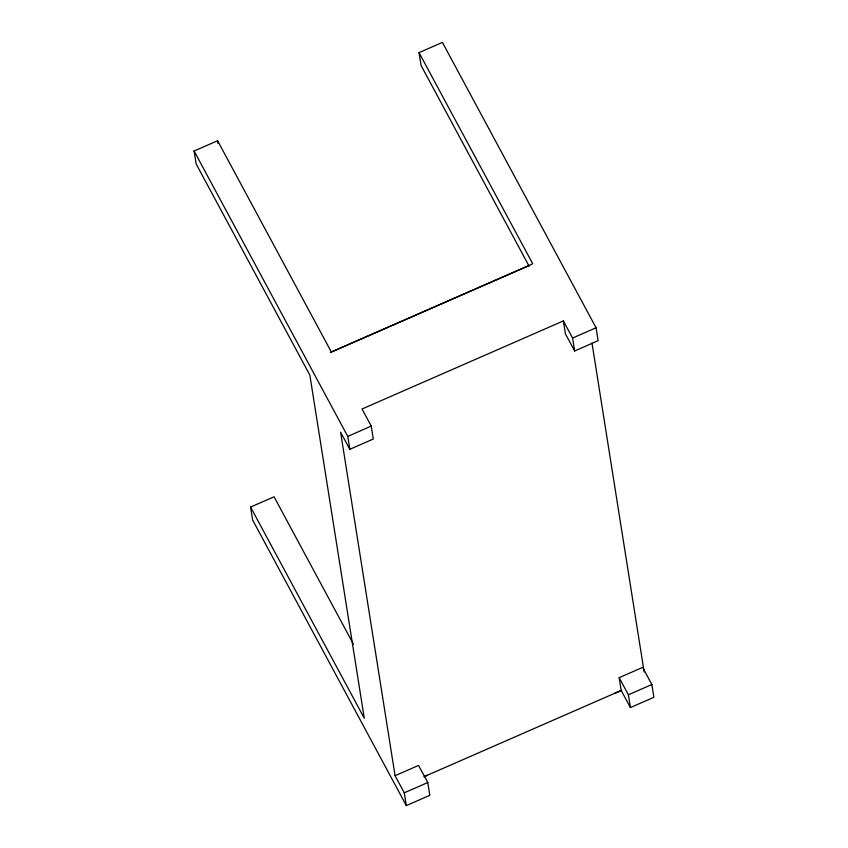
<?xml version="1.0" encoding="UTF-8"?>
<svg xmlns="http://www.w3.org/2000/svg" width="848" height="848" viewBox="0 0 848 848"><rect width="100%" height="100%" fill="white"/><g stroke="black" fill="none" stroke-linecap="round" stroke-linejoin="round"><path stroke-width="1.27" d="M353.404 644.151L274.063 496.79L250.573 507.062L364.28 718.245L309.859 375.123L196.153 163.94L194.107 151.018L217.597 140.747L331.303 351.931L532.745 263.802L419.039 52.629L442.412 42.4L596.07 327.773L598.126 340.695L574.637 350.977L565.415 333.847L563.369 320.926L362.032 409.001L371.254 426.12L373.3 439.041L349.811 449.323L340.599 432.194L395.073 775.697L404.284 792.816L406.319 805.6L429.809 795.329L427.774 782.545L418.562 765.426L395.073 775.697M330.413 352.535L528.24 265.996M349.811 449.323L347.765 436.402L371.254 426.12M574.637 350.977L572.591 338.055L596.07 327.773M619.157 677.669L642.646 667.397L651.868 684.516L653.893 697.3L630.403 707.571L621.181 690.452L619.157 677.669L628.379 694.788L630.403 707.571M423.936 776.736L621.181 690.452M424.901 776.461L427.297 775.263M621.743 690.357L614.471 693.388M404.284 792.816L427.774 782.545M628.379 694.788L651.868 684.516M563.369 320.926L572.591 338.055M529.173 266.283L421.096 65.55L419.039 52.629M194.107 151.018L347.765 436.402M406.319 805.6L252.619 519.983L250.573 507.062M592.01 343.154L644.162 672.029M217.597 140.747L218.01 143.333"/></g></svg>
